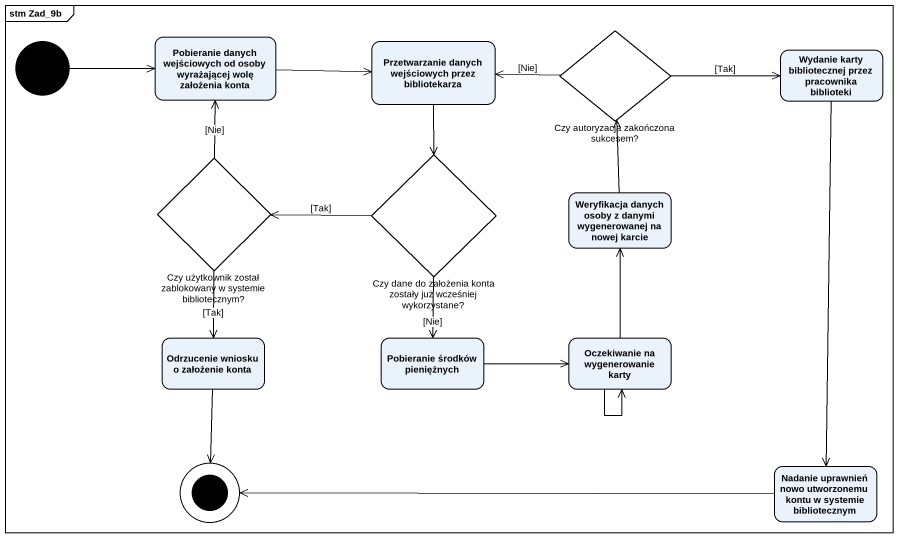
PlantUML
@startuml
mainframe stm Zad_9b
hide empty description
state "Pobieranie danych wejściowych od osoby wyrażającej wolę założenia konta" as Pobieranie_danych
state "Przetwarzanie danych wejściowych przez bibliotekarza" as Przetwarzanie_danych
state "Czy autoryzacja zakończona sukcesem?" as Czy_autoryzacja_zakończona <<choice>>
state "Wydanie karty bibliotecznej przez pracownika biblioteki" as Wydanie_karty_bibliotecznej
state "Czy użytkownik został zablokowany w systemie bibliotecznym?" as Czy_użytkownik_został <<choice>>
state "Czy dane do założenia konta zostały już wcześniej wykorzystane?" as Czy_dane_do_założenia_konta <<choice>>
state "Weryfikacja danych osoby z danymi wygenerowanej na nowej karcie" as Weryfikacja_danych_osoby_z
state "Odrzucenie wniosku o założenie konta" as Odrzucenie_wniosku_o
state "Pobieranie środków pieniężnych" as Pobieranie_środków
state "Oczekiwanie na wygenerowanie karty" as Oczekiwanie_na
state "Nadanie uprawnień nowo utworzonemu kontu w systemie bibliotecznym" as Nadanie_uprawnień_nowo
[*] -right-> Pobieranie_danych
Pobieranie_danych -right-> Przetwarzanie_danych
Przetwarzanie_danych --> Czy_dane_do_założenia_konta
Czy_autoryzacja_zakończona -left-> Przetwarzanie_danych : [Nie]
Czy_autoryzacja_zakończona -right-> Wydanie_karty_bibliotecznej : [Tak]
Wydanie_karty_bibliotecznej --> Nadanie_uprawnień_nowo
Czy_użytkownik_został -up-> Pobieranie_danych : [Nie]
Czy_użytkownik_został --> Odrzucenie_wniosku_o : [Tak]
Czy_dane_do_założenia_konta -left-> Czy_użytkownik_został : [Tak]
Czy_dane_do_założenia_konta --> Pobieranie_środków : [Nie]
Weryfikacja_danych_osoby_z -up-> Czy_autoryzacja_zakończona
Pobieranie_środków -right-> Oczekiwanie_na
Oczekiwanie_na -up-> Weryfikacja_danych_osoby_z
Oczekiwanie_na --> Oczekiwanie_na
Odrzucenie_wniosku_o --> [*]
Nadanie_uprawnień_nowo -left-> [*]
@enduml
